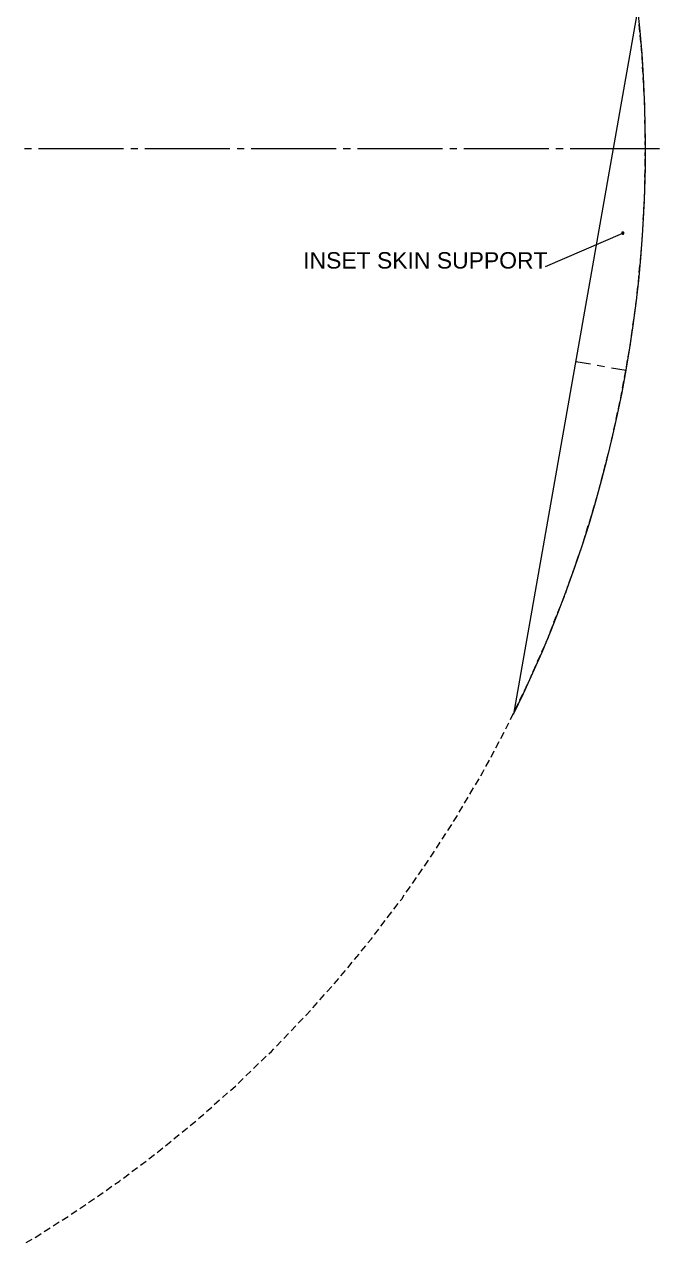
# Model space of a CAD drawing. Header units: millimetres. Extents: x 43 to 576, y 6 to 798.
# Drawn here: x 403.1 to 517.9, y 370.2 to 588.6 of the extents above; entities that cross this region are included whole.
import ezdxf

# ---------------------------------------------------------------- set-up
doc = ezdxf.new("R2010")
doc.units = ezdxf.units.MM
doc.header["$MEASUREMENT"] = 0
doc.layers.get('0').update_dxf_attribs({"linetype": 'CONTINUOUS'})
doc.styles.add('Arial0', font='arial.ttf', dxfattribs={"height": 3.96})

msp = doc.modelspace()

# ---------------------------------------------------------------- hatches: boundary and pattern name
at = {"true_color": 0x000007}
h = msp.add_hatch(color=0, dxfattribs=at)
edge = h.paths.add_edge_path()
edge.add_line((510.59, 551.27), (510.54, 551.32))
edge.add_line((510.54, 551.32), (510.49, 551.37))
edge.add_line((510.49, 551.37), (510.31, 551.37))
edge.add_line((510.31, 551.37), (510.24, 551.32))
edge.add_line((510.24, 551.32), (510.21, 551.24))
edge.add_line((510.21, 551.24), (510.19, 551.18))
edge.add_line((510.19, 551.18), (510.21, 551.09))
edge.add_spline(control_points=[(510.21, 551.09), (510.34, 550.86), (510.69, 551.01), (510.59, 551.27)], knot_values=[0, 0, 0, 0, 1, 1, 1, 1], degree=3, periodic=0)
edge.add_line((510.59, 551.27), (510.39, 551.18))
edge.add_line((510.39, 551.18), (510.59, 551.27))

# ---------------------------------------------------------------- linework, layer by layer
at = {"color": 0, "linetype": 'Continuous', "lineweight": 20, "true_color": 0x000007}
for p, q in [((513.08, 591.43), (490.79, 464.94)), ((513.46, 587.28), (513.33, 588.56)), ((513.63, 585.38), (513.51, 586.64)), ((513.76, 584.29), (513.7, 584.75)), ((513.79, 583.49), (513.76, 584.29)), ((513.91, 581.58), (513.84, 582.85)), ((514.01, 579.67), (513.94, 580.95)), ((514.14, 577.77), (514.06, 579.04)), ((514.24, 575.87), (514.16, 577.14)), ((514.31, 573.97), (514.29, 575.22)), ((514.32, 572.05), (514.31, 573.32)), ((514.37, 570.15), (514.36, 571.42)), ((514.42, 568.24), (514.39, 569.52)), ((514.46, 566.34), (514.42, 567.62)), ((510.59, 551.27), (510.39, 551.18)), ((510.59, 551.27), (510.39, 551.18))]:
    msp.add_line(p, q, dxfattribs=at)
at = {"color": 0, "linetype": 'Continuous', "lineweight": 9, "true_color": 0x000007}
for p, q in [((514.42, 565.04), (514.46, 566.33)), ((514.39, 563.15), (514.42, 564.41)), ((514.36, 561.23), (514.39, 562.49)), ((514.32, 559.31), (514.32, 560.6)), ((514.29, 557.43), (514.32, 558.68)), ((514.06, 553.62), (514.16, 554.88)), ((514.16, 555.51), (514.26, 556.8)), ((513.96, 551.7), (514.03, 552.96)), ((513.83, 549.79), (513.93, 551.08)), ((513.7, 547.9), (513.76, 548.36)), ((513.76, 548.36), (513.79, 549.16)), ((513.53, 546.01), (513.63, 547.27)), ((513.33, 544.1), (513.46, 545.39)), ((513.17, 542.21), (513.27, 543.5)), ((512.87, 539.43), (512.9, 539.7)), ((512.97, 540.32), (513.1, 541.58)), ((512.47, 536.55), (512.64, 537.78)), ((512.74, 538.44), (512.87, 539.43)), ((512.21, 534.67), (512.41, 535.93)), ((511.94, 532.78), (512.11, 534.04)), ((511.68, 530.86), (511.88, 532.15)), ((511.35, 529.01), (511.58, 530.27)), ((510.69, 525.27), (510.92, 526.5)), ((511.05, 527.13), (511.25, 528.38)), ((510.35, 523.39), (510.59, 524.61)), ((510.06, 521.67), (510.22, 522.73)), ((509.59, 519.65), (509.86, 520.87)), ((510.02, 521.5), (510.06, 521.67)), ((509.2, 517.8), (509.46, 519.02)), ((508.8, 515.91), (509.06, 517.14)), ((508.14, 512.9), (508.24, 513.43)), ((508.37, 514.06), (508.63, 515.28)), ((507.44, 510.35), (507.77, 511.58)), ((507.94, 512.21), (508.14, 512.9)), ((506.98, 508.5), (507.31, 509.73)), ((506.52, 506.68), (506.82, 507.91)), ((506.02, 504.83), (506.35, 506.05)), ((504.93, 501.16), (505.29, 502.38)), ((505.49, 502.98), (505.86, 504.2)), ((505.86, 504.2), (505.86, 504.23)), ((504.4, 499.34), (504.76, 500.56)), ((503.84, 497.52), (504.2, 498.74)), ((503.28, 495.7), (503.64, 496.92)), ((502.68, 493.91), (503.08, 495.1)), ((501.42, 490.31), (501.82, 491.5)), ((502.05, 492.09), (502.45, 493.29)), ((500.79, 488.52), (501.22, 489.68)), ((500.17, 486.7), (500.3, 487.1)), ((500.3, 487.1), (500.56, 487.89)), ((499.47, 484.92), (499.93, 486.11)), ((498.74, 483.16), (499.24, 484.32)), ((497.35, 479.62), (497.82, 480.81)), ((498.05, 481.41), (498.51, 482.57)), ((496.63, 477.87), (497.06, 478.76)), ((497.06, 478.76), (497.12, 479.03)), ((495.87, 476.12), (496.39, 477.27)), ((495.1, 474.36), (495.63, 475.52)), ((493.58, 470.86), (494.11, 472.05)), ((494.34, 472.61), (494.87, 473.77)), ((492.76, 469.14), (493.32, 470.3)), ((491.93, 467.42), (492.49, 468.57)), ((491.1, 465.7), (491.66, 466.85)), ((489.51, 462.42), (489.98, 463.41)), ((490.28, 463.98), (490.8, 465.13)), ((488.52, 460.6), (489.15, 461.73)), ((489.45, 462.29), (489.51, 462.42)), ((487.63, 458.92), (488.22, 460.04)), ((485.84, 455.57), (486.47, 456.7)), ((486.77, 457.23), (487.33, 458.35)), ((484.95, 453.89), (485.28, 454.52)), ((485.28, 454.52), (485.54, 455.01)), ((483.96, 452.27), (484.62, 453.36)), ((482.04, 448.96), (482.7, 450.05)), ((483, 450.61), (483.63, 451.7)), ((481.08, 447.34), (481.71, 448.43)), ((480.05, 445.68), (480.75, 446.74)), ((480.75, 446.74), (480.75, 446.78)), ((478, 442.51), (478.7, 443.57)), ((479.03, 444.1), (479.72, 445.15)), ((476.98, 440.89), (477.67, 441.98)), ((475.95, 439.3), (476.65, 440.36)), ((473.77, 436.16), (474.5, 437.22)), ((474.86, 437.71), (475.59, 438.77)), ((472.71, 434.6), (473.4, 435.63)), ((470.76, 431.79), (471.22, 432.52)), ((471.59, 433.05), (472.31, 434.07)), ((469.34, 429.97), (470.13, 431)), ((470.49, 431.46), (470.76, 431.79)), ((468.18, 428.45), (468.97, 429.47)), ((465.9, 425.41), (466.66, 426.4)), ((467.05, 426.93), (467.81, 427.95)), ((464.7, 423.92), (465.33, 424.64)), ((465.33, 424.64), (465.53, 424.91)), ((462.29, 420.97), (463.12, 421.93)), ((463.51, 422.43), (464.31, 423.42)), ((461.1, 419.48), (461.89, 420.48)), ((458.65, 416.57), (459.48, 417.53)), ((459.87, 418), (460.7, 418.99)), ((457.36, 415.15), (458.22, 416.11)), ((454.81, 412.31), (455.67, 413.23)), ((456.1, 413.73), (456.93, 414.69)), ((453.59, 410.88), (453.66, 410.95)), ((453.66, 410.95), (454.42, 411.81)), ((450.94, 408.14), (451.8, 409.06)), ((452.23, 409.53), (453.13, 410.42)), ((448.3, 405.39), (449.19, 406.29)), ((449.62, 406.78), (450.48, 407.68)), ((446.94, 404.04), (447.4, 404.47)), ((447.4, 404.47), (447.83, 404.93)), ((444.2, 401.39), (445.12, 402.28)), ((445.58, 402.71), (446.48, 403.61)), ((442.84, 400.07), (443.73, 400.96)), ((440.06, 397.49), (440.95, 398.25)), ((440.95, 398.25), (441.02, 398.31)), ((441.45, 398.74), (442.38, 399.64)), ((437.18, 394.94), (438.14, 395.77)), ((438.64, 396.2), (439.56, 397.06)), ((434.37, 392.43), (435.3, 393.25)), ((435.76, 393.68), (436.72, 394.51)), ((432.88, 391.2), (433.87, 392)), ((429.94, 388.79), (430.9, 389.58)), ((431.43, 389.98), (432.39, 390.8)), ((426.96, 386.37), (427.26, 386.6)), ((427.26, 386.6), (427.95, 387.17)), ((428.45, 387.56), (429.44, 388.36)), ((423.95, 384.06), (424.94, 384.82)), ((425.47, 385.21), (426.46, 386.01)), ((420.91, 381.77), (421.9, 382.53)), ((422.43, 382.93), (423.42, 383.69)), ((417.8, 379.56), (418.82, 380.29)), ((419.35, 380.65), (420.11, 381.18)), ((420.11, 381.18), (420.38, 381.38))]:
    msp.add_line(p, q, dxfattribs=at)
at = {"color": 0, "linetype": 'Continuous', "lineweight": 20, "true_color": 0x000007}
for points in [[(403.14, 566.34), (404.42, 566.34)], [(405.69, 566.34), (420.92, 566.34)], [(422.2, 566.34), (423.47, 566.34)], [(424.74, 566.34), (439.98, 566.34)], [(441.25, 566.34), (442.52, 566.34)], [(443.8, 566.34), (459.03, 566.34)], [(460.3, 566.34), (461.58, 566.34)], [(462.85, 566.34), (478.09, 566.34)], [(479.36, 566.34), (480.63, 566.34)], [(481.91, 566.34), (497.14, 566.34)], [(498.41, 566.34), (499.69, 566.34)], [(500.96, 566.34), (516.19, 566.34)], [(516.19, 566.34), (516.95, 566.34)], [(496.54, 545.2), (510.39, 551.18)], [(510.59, 551.27), (510.54, 551.32), (510.49, 551.37), (510.31, 551.37), (510.24, 551.32), (510.21, 551.24), (510.19, 551.18), (510.21, 551.09)], [(501.95, 528.17), (504.57, 527.72)], [(505.82, 527.49), (507.1, 527.27)], [(508.34, 527.04), (510.98, 526.6)], [(414.65, 377.39), (415.7, 378.13)], [(416.23, 378.48), (417.27, 379.21)], [(411.51, 375.27), (412.57, 375.95)], [(413.1, 376.32), (414.13, 377.03)], [(408.29, 373.19), (409.36, 373.9)], [(409.89, 374.23), (410.98, 374.91)], [(405.18, 371.19), (406.15, 371.85)], [(406.7, 372.18), (407.76, 372.86)], [(403.44, 370.2), (404.53, 370.82)], [(405.09, 371.14), (405.18, 371.19)]]:
    msp.add_lwpolyline(points, dxfattribs=at)
for points in [[(490.79, 464.94), (510.12, 504.1), (517.88, 548.03), (513.08, 591.45)], [(510.21, 551.09), (510.34, 550.86), (510.69, 551.01), (510.59, 551.27)]]:
    msp.add_open_spline(points, degree=3, dxfattribs=at)

# ---------------------------------------------------------------- texts
at = {"color": 0, "true_color": 0x000007, "style": 'Arial0'}
msp.add_text('INSET SKIN SUPPORT', height=2.9383, dxfattribs=at).set_placement((453.11, 544.82))

doc.saveas('drawing.dxf')
